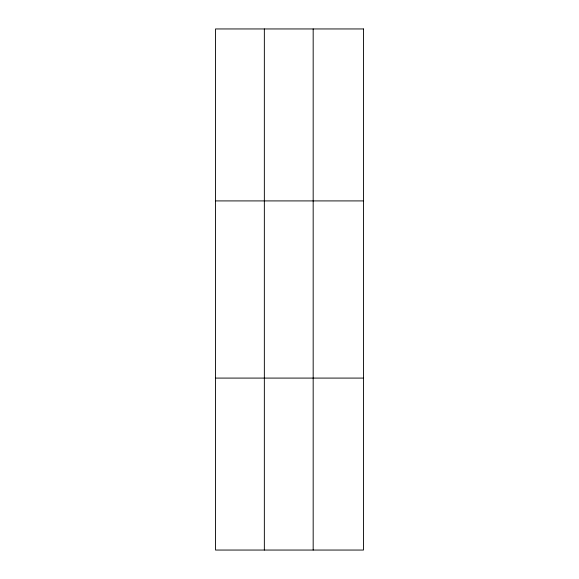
<?xml version="1.0" encoding="UTF-8"?>
<svg xmlns="http://www.w3.org/2000/svg" width="579" height="579" viewBox="0 0 579 579"><rect width="100%" height="100%" fill="white"/><g stroke="black" fill="none" stroke-linecap="round" stroke-linejoin="round"><path stroke-width="0.87" d="M264.35 550.05L264.35 28.95M313.174 550.05L313.174 28.95M215.526 200.913L363.474 200.913M215.526 378.087L363.474 378.087M363.474 28.95L363.474 550.05L215.526 550.05L215.526 28.95L363.474 28.95"/></g></svg>
